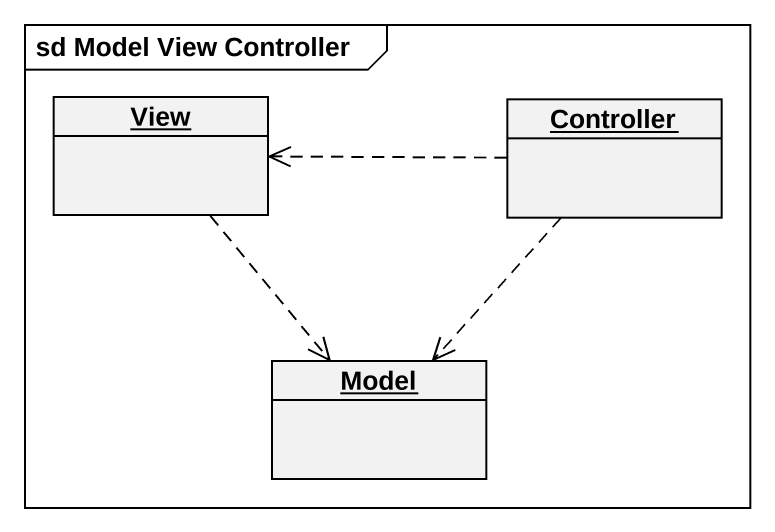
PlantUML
@startuml
mainframe sd Model View Controller
hide circle
hide empty members
object View
object Controller
object Model
View ..> Model
Controller .left.> View
Controller ..> Model
@enduml
